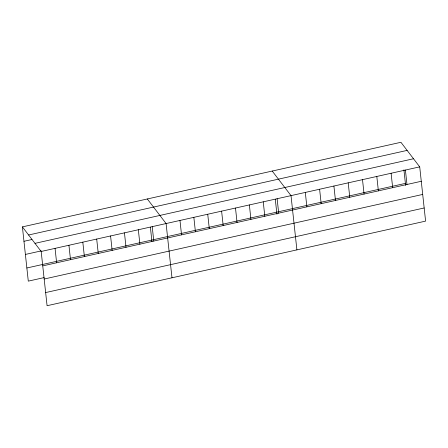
<?xml version="1.0" encoding="UTF-8"?>
<svg xmlns="http://www.w3.org/2000/svg" width="448" height="448" viewBox="0 0 448 448"><rect width="100%" height="100%" fill="white"/><g stroke="black" fill="none" stroke-linecap="round" stroke-linejoin="round"><path stroke-width="0.67" d="M22.4 226.884L400.926 142.285L419.709 166.863L425.6 221.116L47.074 305.715L41.177 251.468L22.4 226.884L28.291 281.137L44.156 277.592M28.599 234.993L407.126 150.394M23.968 241.298L31.898 239.523M34.983 243.354L413.51 158.754M25.396 254.442L41.255 250.897M41.177 251.468L419.709 166.863M26.863 267.988L405.395 183.389M42.745 265.882L421.271 181.283M44.173 279.026L422.699 194.426M45.646 292.572L424.172 207.973M272.227 171.046L291.01 195.63L296.901 249.883M147.314 198.962L166.09 223.546L171.987 277.799M405.406 170.061L406.974 184.475M403.922 169.842L405.619 185.466M391.104 173.258L392.672 187.673M376.807 176.456L378.375 190.87M362.505 179.648L364.073 194.068M348.208 182.846L349.77 197.26M333.906 186.043L335.474 200.458M319.609 189.235L321.171 203.655M305.306 192.433L306.874 206.847M277.127 198.733L278.695 213.147M275.296 199.287L276.92 214.228M263.25 201.835L264.813 216.25M249.368 204.938L250.936 219.352M235.491 208.04L237.054 222.454M221.609 211.137L223.177 225.557M207.732 214.239L209.294 228.659M193.85 217.342L195.418 231.762M179.973 220.444L181.541 234.858M152.214 226.649L153.782 241.063M150.382 227.203L151.928 241.455M138.337 229.751L139.899 244.166M124.454 232.854L126.022 247.268M110.578 235.956L112.14 250.37M96.695 239.058L98.263 253.473M82.818 242.161L84.381 256.575M68.936 245.263L70.504 259.678M55.059 248.366L56.627 262.78"/></g></svg>
